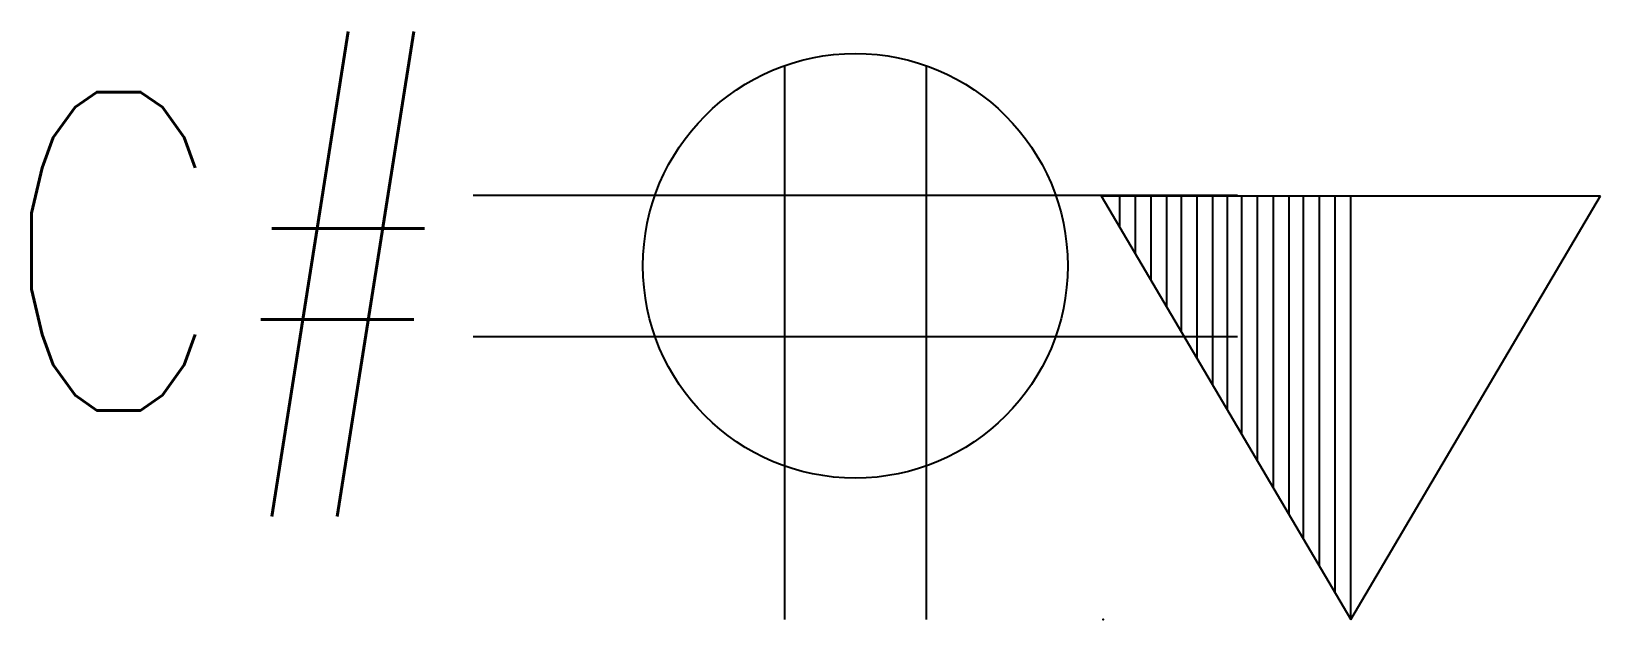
# Model space of a CAD drawing. Header units: inches. Extents: x -15.1 to 7, y 0 to 8.3.
import ezdxf
from ezdxf.enums import TextEntityAlignment as Align

# ---------------------------------------------------------------- set-up
doc = ezdxf.new("R2010")
doc.units = ezdxf.units.IN
doc.header["$LTSCALE"] = 0.5
doc.header["$MEASUREMENT"] = 0
doc.layers.get('Defpoints').update_dxf_attribs({"color": 27})
for name, color, linetype in [('E-COMM-EQPM-N-D', 5, 'Continuous'), ('E-POWR-CIRC-NUMB', 80, 'Continuous'), ('E-POWR-EQPM-N-D', 210, 'Continuous')]:
    doc.layers.add(name, color=color, linetype=linetype)
doc.layers.add('G-Anno-Nplt', color=4, linetype='Continuous', plot=False)
doc.styles.add('NOTES', font='romans.shx', dxfattribs={"width": 0.8})
doc.styles.get("Standard").update_dxf_attribs({"font": 'romans.shx', "width": 0.8})

# ---------------------------------------------------------------- blocks, each defined once
blk = doc.blocks.new('RCPTDBL_4_VH')
for p, q in [((-1, 7.828), (-1, 0)), ((1, 7.828), (1, 0))]:
    blk.add_line(p, q)
at = {"color": 0}
for p, q in [((-5.4, 6), (5.4, 6)), ((-5.4, 4), (5.4, 4))]:
    blk.add_line(p, q, dxfattribs=at)
blk.add_circle((0, 5), 3)
at = {"layer": 'Defpoints'}
blk.add_point((0, 0), dxfattribs=at)
at = {"color": 0, "linetype": 'ByBlock', "ltscale": 0.25, "style": 'NOTES', "width": 0.8}
blk.add_attdef('MNT_HGT', text='', height=3.9, dxfattribs=at).set_placement((0, 8.742), align=Align.CENTER)
blk = doc.blocks.new('PHDTA_4_VH')
for p, q in [((-3.527, 5.989), (3.527, 5.989)), ((-3.527, 5.989), (0, 0)), ((-3.266, 5.546), (-3.266, 5.989)), ((-3.043, 5.168), (-3.043, 5.989)), ((-2.821, 4.79), (-2.821, 5.989)), ((-2.598, 4.412), (-2.598, 5.989)), ((-2.394, 4.065), (-2.394, 5.989)), ((-2.171, 3.687), (-2.171, 5.989)), ((-1.948, 3.309), (-1.948, 5.989)), ((-1.744, 2.962), (-1.744, 5.989)), ((-1.54, 2.615), (-1.54, 5.989)), ((-1.318, 2.237), (-1.318, 5.989)), ((-1.095, 1.859), (-1.095, 5.989)), ((-0.872, 1.481), (-0.872, 5.989)), ((-0.668, 1.134), (-0.668, 5.989)), ((-0.445, 0.756), (-0.445, 5.989)), ((-0.223, 0.378), (-0.223, 5.989)), ((0, 0), (3.527, 5.989)), ((0, 0), (0, 5.989))]:
    blk.add_line(p, q)
at = {"color": 0, "linetype": 'ByBlock', "ltscale": 0.25, "style": 'NOTES', "width": 0.8}
blk.add_attdef('MOUNTING_HEIGHT', text='', height=3.9, dxfattribs=at).set_placement((0.012, 7.271), align=Align.CENTER)

msp = doc.modelspace()

# ---------------------------------------------------------------- linework, layer by layer
at = {"layer": 'G-Anno-Nplt'}
msp.add_point((0, 0), dxfattribs=at)

# ---------------------------------------------------------------- block references
at = {"layer": 'E-COMM-EQPM-N-D'}
msp.add_blockref('PHDTA_4_VH', (3.5, 0), dxfattribs=at)
at = {"layer": 'E-POWR-EQPM-N-D'}
msp.add_blockref('RCPTDBL_4_VH', (-3.5, 0), dxfattribs=at)

# ---------------------------------------------------------------- texts
at = {"layer": 'E-POWR-CIRC-NUMB', "width": 0.8}
msp.add_text('C#', height=4.5, dxfattribs=at).set_placement((-12.361, 5.206), align=Align.MIDDLE_CENTER)

doc.saveas('drawing.dxf')
